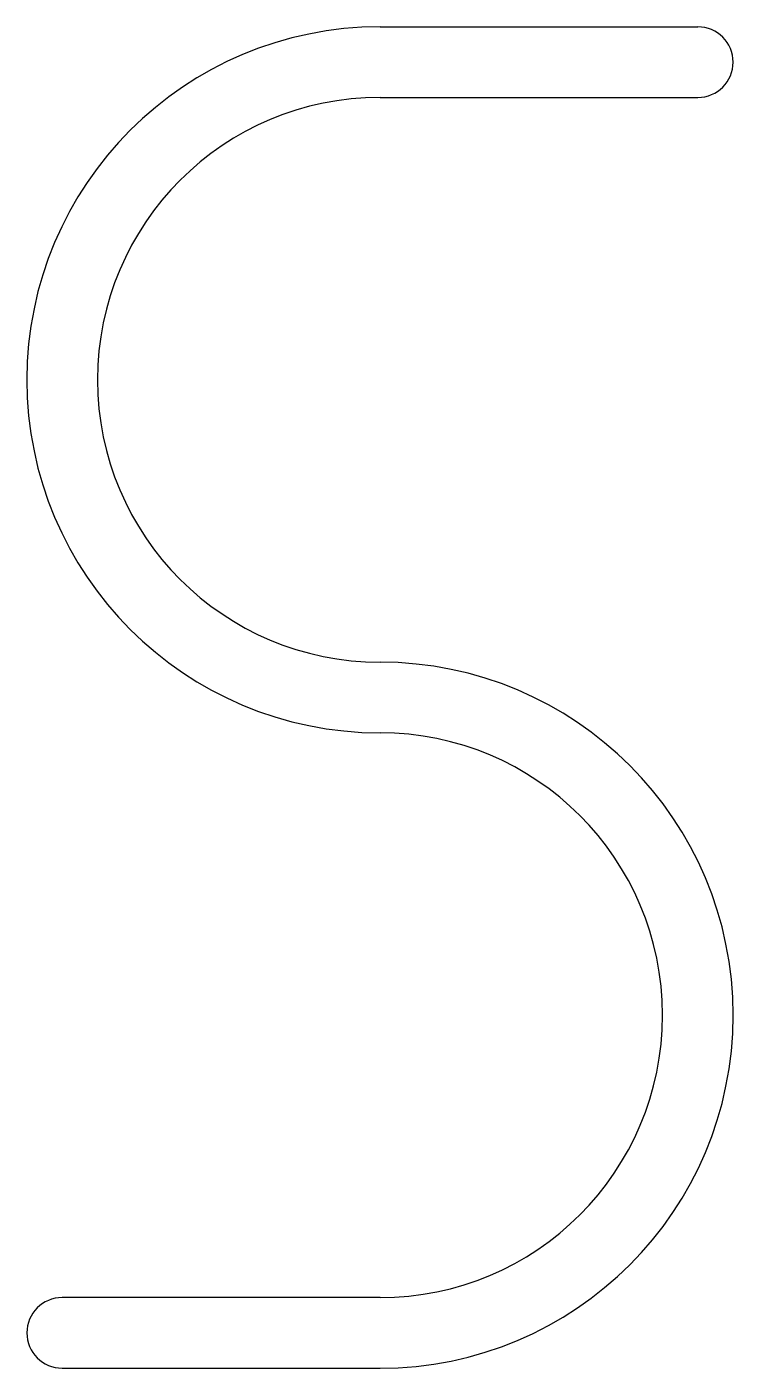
# Model space of a CAD drawing. Header units: inches. Extents: x -22.9 to 27.1, y -46.7 to 48.3.
import ezdxf

# ---------------------------------------------------------------- set-up
doc = ezdxf.new("R2010")
doc.units = ezdxf.units.IN
doc.header["$MEASUREMENT"] = 0
doc.layers.get('0').update_dxf_attribs({"true_color": 0xc2ced6})

msp = doc.modelspace()

# ---------------------------------------------------------------- linework, layer by layer
for p, q in [((2.052, 48.341), (24.552, 48.341)), ((2.052, 43.341), (24.552, 43.341)), ((2.052, -41.659), (-20.448, -41.659)), ((-20.448, -46.659), (2.052, -46.659))]:
    msp.add_line(p, q)
for centre, radius, start, end in [((2.052, 23.341), 25, 90, 270), ((24.552, 45.841), 2.5, 270, 90), ((2.052, 23.341), 20, 90, 270), ((2.052, -21.659), 25, 270, 90), ((2.052, -21.659), 20, 270, 90), ((-20.448, -44.159), 2.5, 90, 270)]:
    msp.add_arc(centre, radius, start, end)

doc.saveas('drawing.dxf')
